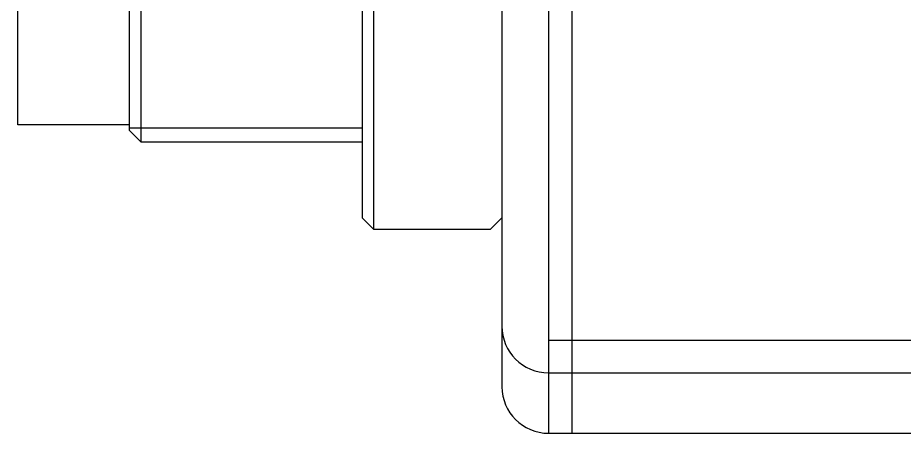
# Model space of a CAD drawing. Extents: x -684 to 8, y -39 to 438.
# Drawn here: x -529.76 to -491.68, y -9.94 to 7.91 of the extents above; entities that cross this region are included whole.
import ezdxf

# ---------------------------------------------------------------- set-up
doc = ezdxf.new("R2010")
doc.units = 0
doc.linetypes.add('CONTINOUS', pattern=[0])
doc.layers.get('0').update_dxf_attribs({"linetype": 'CONTINUOUS'})

msp = doc.modelspace()

# ---------------------------------------------------------------- linework, layer by layer
at = {"color": 7, "linetype": 'CONTINOUS'}
for p, q in [((-506.957, 70.061), (-506.957, -9.939)), ((-505.957, 70.061), (-505.957, -9.939)), ((-508.957, 68.061), (-508.957, -7.939)), ((-514.457, -1.189), (-514.457, 26.311)), ((-514.957, 25.811), (-514.957, -0.689)), ((-524.457, 2.561), (-524.457, 22.561)), ((-529.757, 3.311), (-529.757, 21.811)), ((-524.957, 3.061), (-524.957, 22.061)), ((-524.957, 3.311), (-529.757, 3.311)), ((-514.957, 3.161), (-524.957, 3.161)), ((-524.457, 2.561), (-524.957, 3.061)), ((-514.957, 2.561), (-524.457, 2.561)), ((-514.957, -0.689), (-514.457, -1.189)), ((-509.457, -1.189), (-508.957, -0.689)), ((-509.457, -1.189), (-514.457, -1.189)), ((-506.957, -5.939), (-5.957, -5.939)), ((-506.957, -7.341), (-5.957, -7.341)), ((-506.957, -9.939), (-5.957, -9.939))]:
    msp.add_line(p, q, dxfattribs=at)
for centre in [(-506.957, -5.341), (-506.957, -7.939)]:
    msp.add_arc(centre, 2, 180, 270, dxfattribs=at)

doc.saveas('drawing.dxf')
